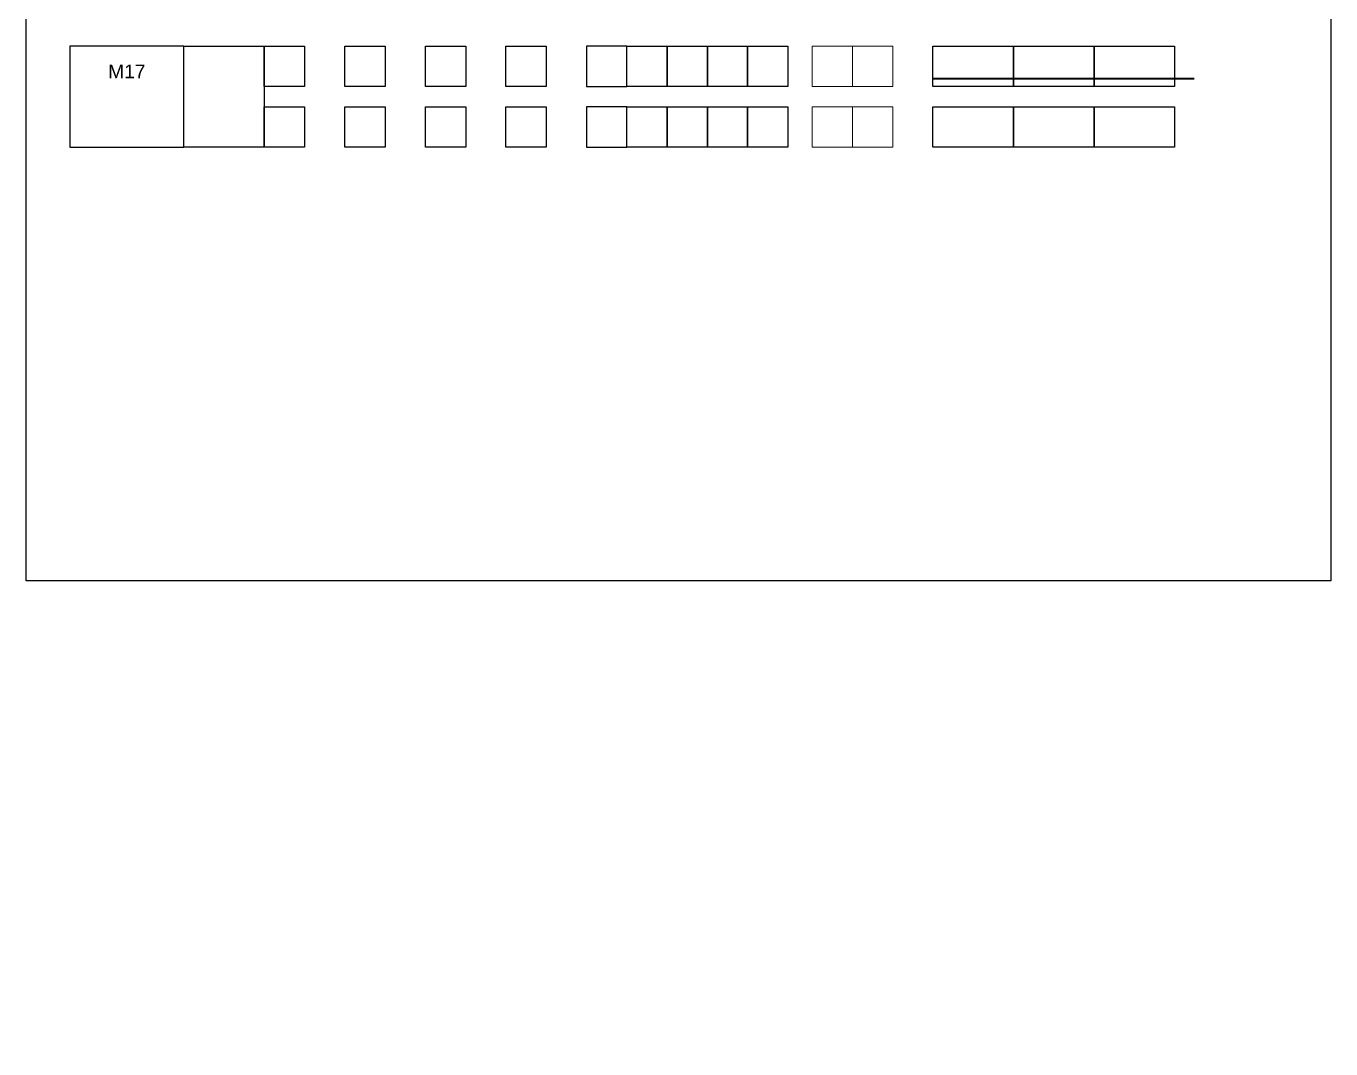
# Model space of a CAD drawing. Header units: millimetres. Extents: x -127141 to 682685, y -1234500 to 49778.
# Drawn here: x -127141 to 682685, y -1234500 to -600000 of the extents above; entities that cross this region are included whole.
import ezdxf
from ezdxf.enums import TextEntityAlignment as Align

# ---------------------------------------------------------------- set-up
doc = ezdxf.new("R2010")
doc.units = ezdxf.units.MM
doc.header["$MEASUREMENT"] = 0
doc.layers.add('A-DO DIEN TICH', color=14, linetype='Continuous', lineweight=0, plot=False)
doc.layers.add('A-TEXT', color=7, linetype='Continuous', lineweight=18)
doc.layers.add('A-TUONG', color=7, linetype='Continuous', lineweight=35)
doc.layers.add('A1- MAU 21', color=7, linetype='Continuous', lineweight=5, true_color=0x585858)
doc.layers.add('LUOI GIONG', color=160, linetype='Continuous', plot=False)
doc.styles.add('A1-arial', font='arial.ttf', dxfattribs={"width": 0.8})

msp = doc.modelspace()

# ---------------------------------------------------------------- hatches: boundary and pattern name
at = {"layer": 'A1- MAU 21'}
h = msp.add_hatch(color=256, dxfattribs=at)
h.dxf.hatch_style = 1
h.paths.add_polyline_path([(240963, -798166.6), (240610.1, -798520.8)], flags=0)
edge = h.paths.add_edge_path(flags=17)
edge.add_line((240963, -798166.6), (240610.1, -798520.8))
edge.add_line((240963, -798166.6), (240817.5, -798021.6))
edge.add_line((240817.5, -798021.6), (240817.5, -794949.8))
edge.add_line((240817.5, -794949.8), (240317.5, -794949.8))
edge.add_line((240317.5, -794949.8), (240317.5, -795059.8))
edge.add_line((240317.5, -795059.8), (240707.5, -795059.8))
edge.add_line((240707.5, -795059.8), (240707.5, -798067.3))
edge.add_line((240707.5, -798067.3), (240807.4, -798166.9))
edge.add_line((240807.4, -798166.9), (240532.1, -798443.2))
edge.add_line((240532.1, -798443.2), (240610.1, -798520.8))
edge = h.paths.add_edge_path(flags=17)
edge.add_line((240610.1, -798520.8), (240963, -798166.6))
edge.add_line((240532.1, -798443.2), (240610.1, -798520.8))
edge.add_line((240807.4, -798166.9), (240532.1, -798443.2))
edge.add_line((240707.5, -798067.3), (240807.4, -798166.9))
edge.add_line((240707.5, -795059.8), (240707.5, -798067.3))
edge.add_line((240317.5, -795059.8), (240707.5, -795059.8))
edge.add_line((240317.5, -794949.8), (240317.5, -795059.8))
edge.add_line((240817.5, -794949.8), (240317.5, -794949.8))
edge.add_line((240817.5, -798021.6), (240817.5, -794949.8))
edge.add_line((240963, -798166.6), (240817.5, -798021.6))
h = msp.add_hatch(color=256, dxfattribs=at)
h.dxf.hatch_style = 1
h.paths.add_polyline_path([(640612.4, -1234500), (640612.4, -1234110)])
h = msp.add_hatch(color=256, dxfattribs=at)
h.dxf.hatch_style = 1
h.paths.add_polyline_path([(640612.4, -1234500), (640612.4, -1234110)])

# ---------------------------------------------------------------- linework, layer by layer
at = {"layer": 'A-DO DIEN TICH'}
for points in [[(360697.5, -612500), (385697.5, -612500), (385697.5, -637500), (360697.5, -637500)], [(385697.5, -612500), (410697.5, -612500), (410697.5, -637500), (385697.5, -637500)], [(360697.5, -650000), (385697.5, -650000), (385697.5, -675000), (360697.5, -675000)], [(385697.5, -650000), (410697.5, -650000), (410697.5, -675000), (385697.5, -675000)]]:
    msp.add_lwpolyline(points, close=True, dxfattribs=at)
at = {"layer": 'A-TUONG'}
msp.add_lwpolyline([(435697.5, -632500), (597851, -632500)], dxfattribs=at)
at = {"layer": 'Defpoints', "color": 2}
msp.add_lwpolyline([(-127141.3, 49777.6), (682684.8, 49777.6), (682684.8, -944114.4), (-127141.3, -944114.4)], close=True, dxfattribs=at)
at = {"layer": 'LUOI GIONG'}
for points in [[(-29302.5, -612500), (-100000, -612500), (-100000, -675000), (-29302.5, -675000)], [(-29302.5, -612500), (20697.5, -612500), (20697.5, -675000), (-29302.5, -675000)], [(20697.5, -612500), (45697.5, -612500), (45697.5, -637500), (20697.5, -637500)], [(70697.5, -612500), (95697.5, -612500), (95697.5, -637500), (70697.5, -637500)], [(120697.5, -612500), (145697.5, -612500), (145697.5, -637500), (120697.5, -637500)], [(170697.5, -612500), (195697.5, -612500), (195697.5, -637500), (170697.5, -637500)], [(220697.5, -637500), (245697.5, -637500), (245697.5, -612500), (220697.5, -612500)], [(245697.5, -612500), (270697.5, -612500), (270697.5, -637500), (245697.5, -637500)], [(270697.5, -612500), (295697.5, -612500), (295697.5, -637500), (270697.5, -637500)], [(295697.5, -612500), (320697.5, -612500), (320697.5, -637500), (295697.5, -637500)], [(320697.5, -612500), (345697.5, -612500), (345697.5, -637500), (320697.5, -637500)], [(435697.5, -612500), (485697.5, -612500), (485697.5, -637500), (435697.5, -637500)], [(485697.5, -612500), (535697.5, -612500), (535697.5, -637500), (485697.5, -637500)], [(535697.5, -612500), (585697.5, -612500), (585697.5, -637500), (535697.5, -637500)], [(20697.5, -650000), (45697.5, -650000), (45697.5, -675000), (20697.5, -675000)], [(70697.5, -650000), (95697.5, -650000), (95697.5, -675000), (70697.5, -675000)], [(120697.5, -650000), (145697.5, -650000), (145697.5, -675000), (120697.5, -675000)], [(170697.5, -650000), (195697.5, -650000), (195697.5, -675000), (170697.5, -675000)], [(220697.5, -675000), (245697.5, -675000), (245697.5, -650000), (220697.5, -650000)], [(245697.5, -650000), (270697.5, -650000), (270697.5, -675000), (245697.5, -675000)], [(270697.5, -650000), (295697.5, -650000), (295697.5, -675000), (270697.5, -675000)], [(295697.5, -650000), (320697.5, -650000), (320697.5, -675000), (295697.5, -675000)], [(320697.5, -650000), (345697.5, -650000), (345697.5, -675000), (320697.5, -675000)], [(435697.5, -650000), (485697.5, -650000), (485697.5, -675000), (435697.5, -675000)], [(485697.5, -650000), (535697.5, -650000), (535697.5, -675000), (485697.5, -675000)], [(535697.5, -650000), (585697.5, -650000), (585697.5, -675000), (535697.5, -675000)]]:
    msp.add_lwpolyline(points, close=True, dxfattribs=at)

# ---------------------------------------------------------------- texts
at = {"layer": 'A-TEXT', "style": 'A1-arial'}
msp.add_text('M17', height=8529.04, dxfattribs=at).set_placement((-64651.3, -628125), align=Align.MIDDLE_CENTER)

doc.saveas('drawing.dxf')
